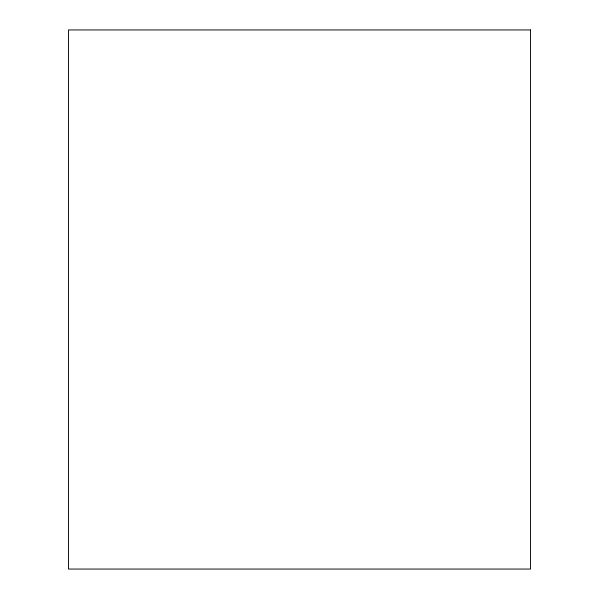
<?xml version="1.0" encoding="UTF-8"?>
<svg xmlns="http://www.w3.org/2000/svg" width="599" height="599" viewBox="0 0 599 599"><rect width="100%" height="100%" fill="white"/><g stroke="black" fill="none" stroke-linecap="round" stroke-linejoin="round"><path stroke-width="0.9" d="M530.542 29.95L68.458 29.95L68.458 569.05L530.542 569.05L530.542 29.95"/></g></svg>
